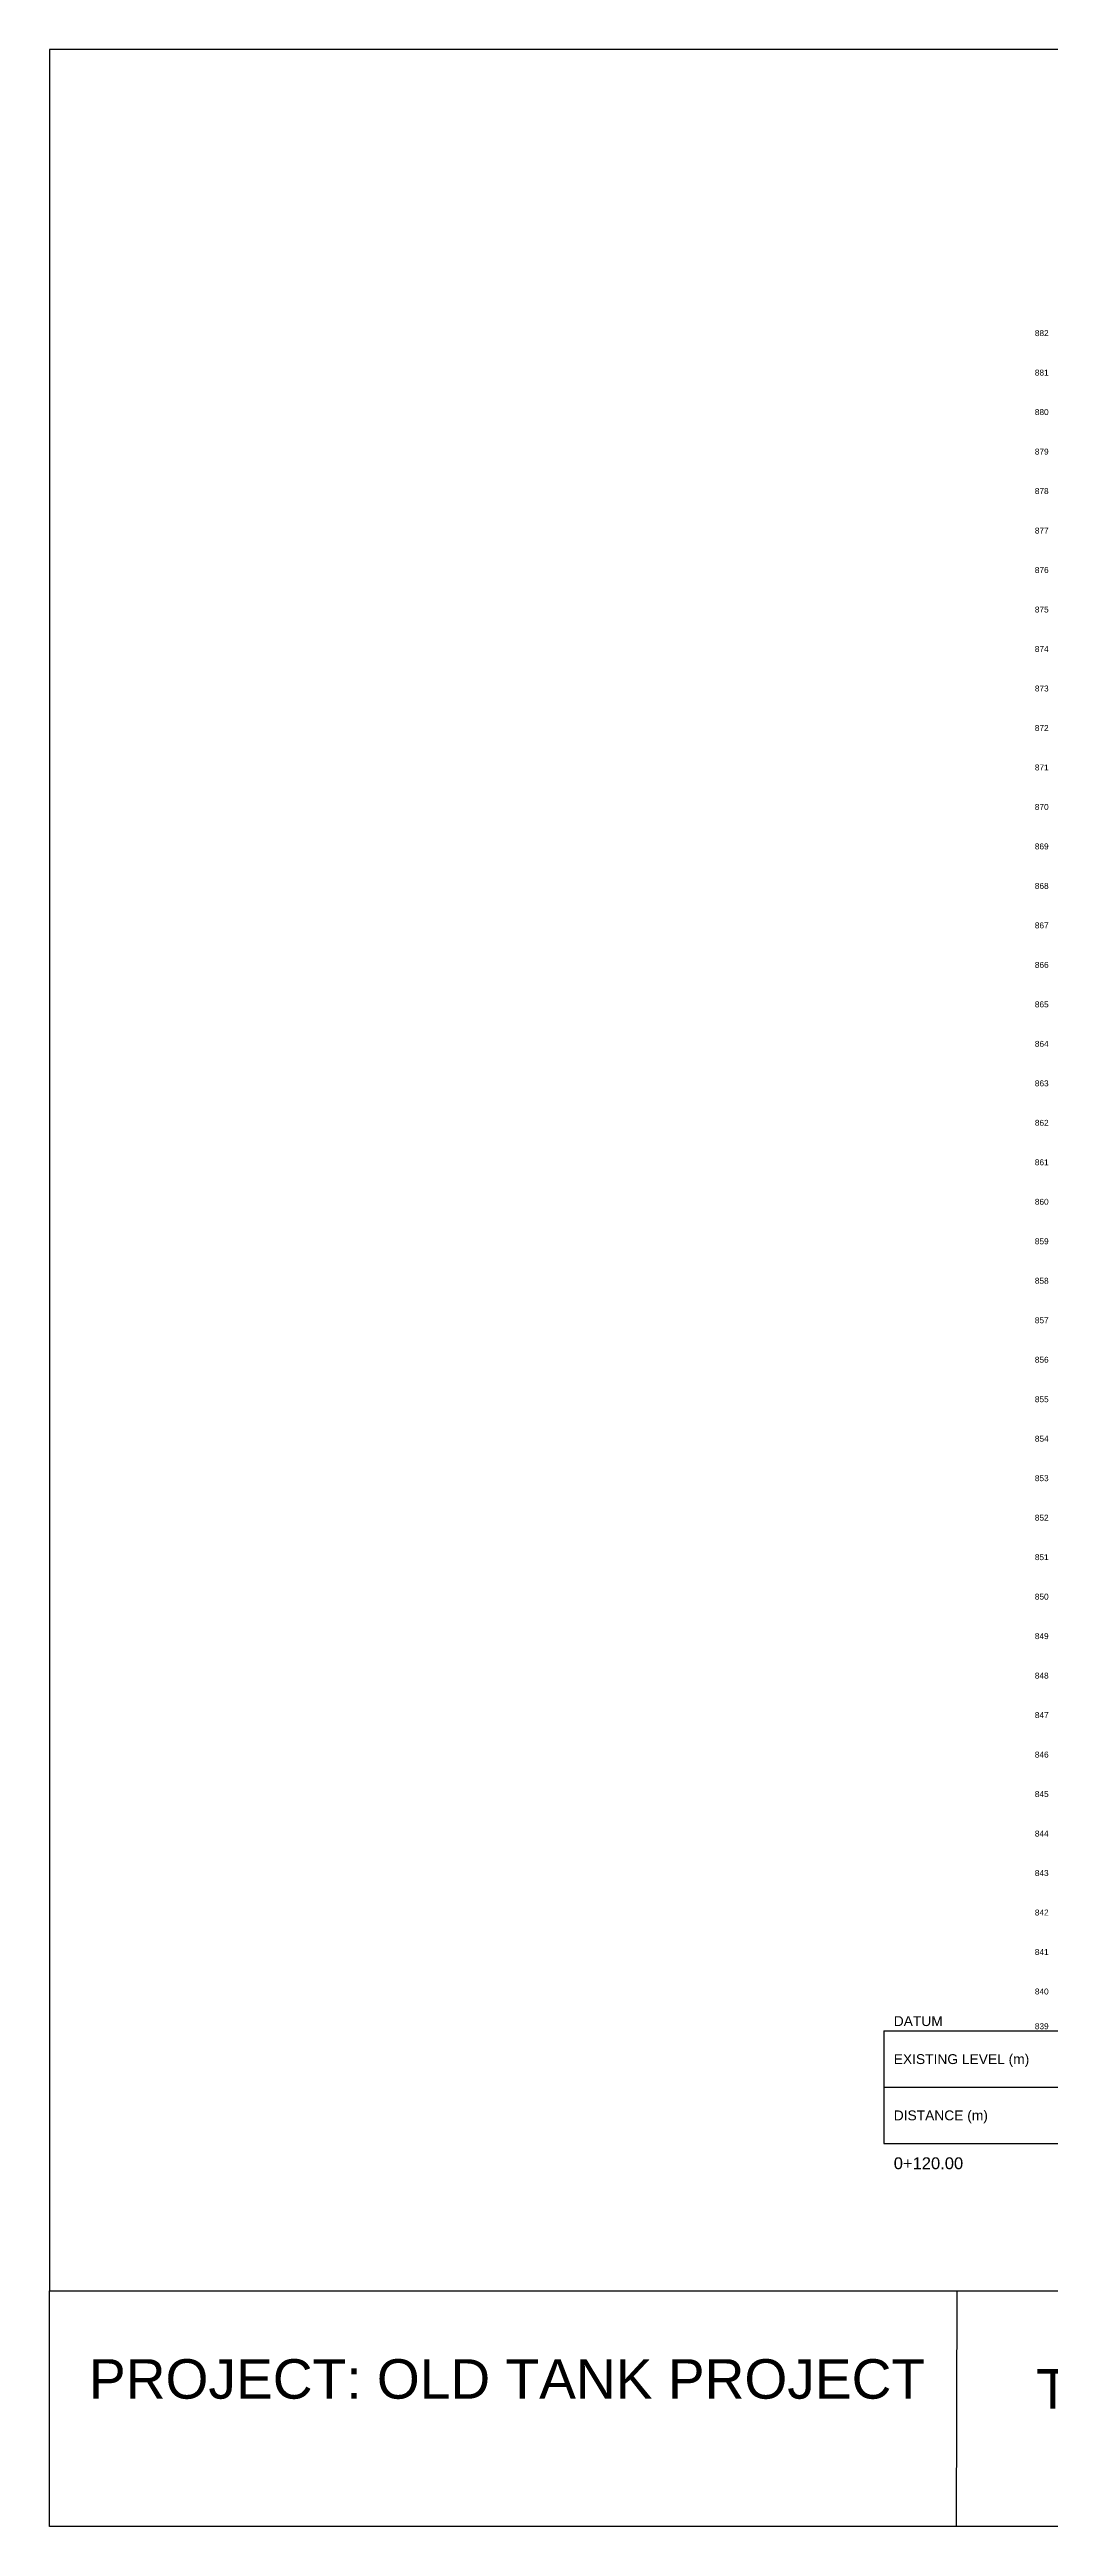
# Model space of a CAD drawing. Header units: millimetres. Extents: x 2640 to 12113, y 6003 to 13668.
# Drawn here: x 2662 to 2916, y 11706 to 12333 of the extents above; entities that cross this region are included whole.
import ezdxf
from ezdxf.enums import TextEntityAlignment as Align

# ---------------------------------------------------------------- set-up
doc = ezdxf.new("R2010")
doc.units = ezdxf.units.MM
doc.layers.add('CS_Drawing', color=7, linetype='Continuous')
doc.styles.get("Standard").update_dxf_attribs({"font": 'arial.ttf'})

msp = doc.modelspace()

# ---------------------------------------------------------------- linework, layer by layer
for points in [[(2662.339, 11765.403), (3412.339, 11765.403), (3412.339, 12333.052), (2662.339, 12333.052)], [(2662.339, 11765.403), (3412.339, 11765.403), (3412.339, 11705.743), (2662.339, 11705.743)], [(2892.339, 11765.403), (3062.339, 11765.403), (3062.159, 11705.743), (2892.159, 11705.743)]]:
    msp.add_lwpolyline(points, close=True)
at = {"layer": 'CS_Drawing'}
for p, q in [((2873.772, 11831.229), (2918.772, 11831.229)), ((2873.772, 11831.229), (2873.772, 11802.729)), ((2873.772, 11816.979), (2918.772, 11816.979)), ((2873.772, 11802.729), (2918.772, 11802.729))]:
    msp.add_line(p, q, dxfattribs=at)

# ---------------------------------------------------------------- texts
at = {"char_height": 10, "attachment_point": 1}
for s, insert in [('PROJECT: OLD TANK PROJECT', (2672.339, 11748.103)), ('TITLE: ALIGNMENT', (2912.339, 11745.588))]:
    msp.add_mtext_dynamic_manual_height_columns(s, width=240, gutter_width=500, heights=[0], dxfattribs=dict(at, insert=insert))
at = {"layer": 'CS_Drawing'}
for s, p in [('882', (2915.522, 12261.229)), ('881', (2915.522, 12251.229)), ('880', (2915.522, 12241.229)), ('879', (2915.522, 12231.229)), ('878', (2915.522, 12221.229)), ('877', (2915.522, 12211.229)), ('876', (2915.522, 12201.229)), ('875', (2915.522, 12191.229)), ('874', (2915.522, 12181.229)), ('873', (2915.522, 12171.229)), ('872', (2915.522, 12161.229)), ('871', (2915.522, 12151.229)), ('870', (2915.522, 12141.229)), ('869', (2915.522, 12131.229)), ('868', (2915.522, 12121.229)), ('867', (2915.522, 12111.229)), ('866', (2915.522, 12101.229)), ('865', (2915.522, 12091.229)), ('864', (2915.522, 12081.229)), ('863', (2915.522, 12071.229)), ('862', (2915.522, 12061.229)), ('861', (2915.522, 12051.229)), ('860', (2915.522, 12041.229)), ('859', (2915.522, 12031.229)), ('858', (2915.522, 12021.229)), ('857', (2915.522, 12011.229)), ('856', (2915.522, 12001.229)), ('855', (2915.522, 11991.229)), ('854', (2915.522, 11981.229)), ('853', (2915.522, 11971.229)), ('852', (2915.522, 11961.229)), ('851', (2915.522, 11951.229)), ('850', (2915.522, 11941.229)), ('849', (2915.522, 11931.229)), ('848', (2915.522, 11921.229)), ('847', (2915.522, 11911.229)), ('846', (2915.522, 11901.229)), ('845', (2915.522, 11891.229)), ('844', (2915.522, 11881.229)), ('843', (2915.522, 11871.229)), ('842', (2915.522, 11861.229)), ('841', (2915.522, 11851.229)), ('840', (2915.522, 11841.229))]:
    msp.add_text(s, height=1.5, dxfattribs=at).set_placement(p, align=Align.MIDDLE_RIGHT)
for s, height, p in [('DATUM', 2.5, (2876.272, 11833.729)), ('EXISTING LEVEL (m)', 2.5, (2876.272, 11824.104)), ('DISTANCE (m)', 2.5, (2876.272, 11809.854)), ('0+120.00', 3, (2876.272, 11797.729))]:
    msp.add_text(s, height=height, dxfattribs=at).set_placement(p, align=Align.MIDDLE_LEFT)
msp.add_text('839', height=1.5, dxfattribs=at).set_placement((2915.522, 11831.679), align=Align.RIGHT)

doc.saveas('drawing.dxf')
